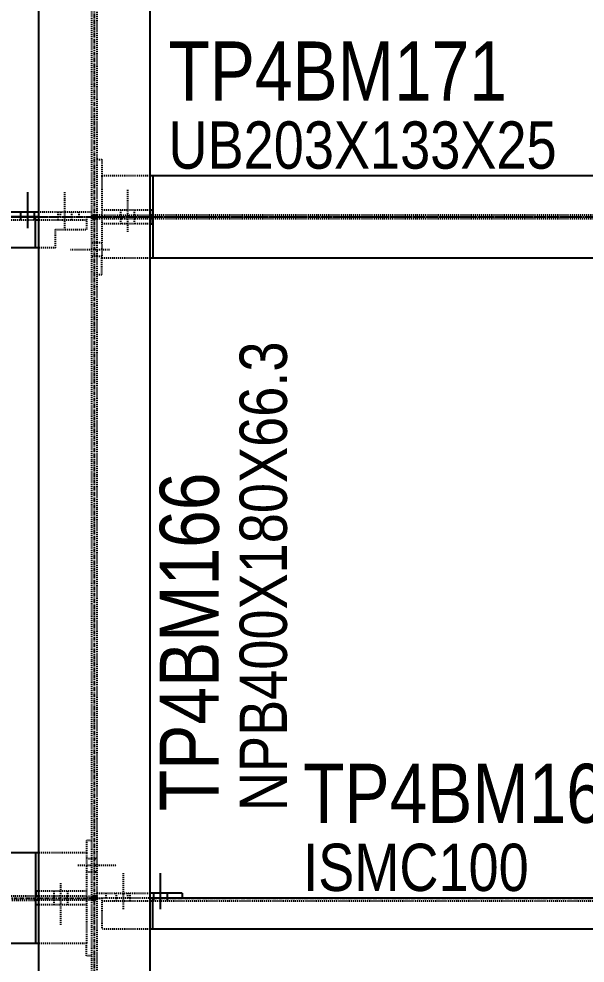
# Model space of a CAD drawing. Header units: millimetres. Extents: x 2102 to 21371, y 12217 to 26594.
# Drawn here: x 15110 to 16025, y 20116 to 21641 of the extents above; entities that cross this region are included whole.
import ezdxf

# ---------------------------------------------------------------- set-up
doc = ezdxf.new("R2010")
doc.units = ezdxf.units.MM
for name, pattern in [('CENTER', [12.7, 7.9375, -1.5875, 1.5875, -1.5875]), ('DXK_LINE_DOT2', [3.9198, 1.9599, -1.9599]), ('DXK_LINE_DOT5', [7.8785, 2.979, -0.9799, 0.9799, -0.9799, 0.9799, -0.9799])]:
    doc.linetypes.add(name, pattern=pattern)
for name, color, linetype in [('1', 7, 'Continuous'), ('2', 7, 'Continuous'), ('4', 7, 'Continuous'), ('8', 7, 'Continuous')]:
    doc.layers.add(name, color=color, linetype=linetype)
doc.styles.add('Arial Narrow', font='ARIALN.TTF', dxfattribs={"height": 0.2})

# ---------------------------------------------------------------- blocks, each defined once
blk = doc.blocks.new('GridLine-116860372-116906 - 114867')
at = {"layer": '2', "color": 7, "linetype": 'DXK_LINE_DOT5'}
blk.add_line((2535.4, 21320.8), (24512.1, 21320.8), dxfattribs=at)
blk = doc.blocks.new('Part-116860372-114970 - 114867')
at = {"layer": '4', "linetype": 'Continuous'}
blk.add_hatch(color=4, dxfattribs=at).paths.add_polyline_path([(17825.6, 19940.8, -1), (17825.6, 19950.8, -1)])
at = {"layer": '1', "color": 6, "linetype": 'DXK_LINE_DOT2'}
for p, q in [((17810.2, 20037.3), (17713.1, 20037.3)), ((17810.2, 20037.3), (17810.2, 19854.3)), ((17706.8, 19949.8), (13838.1, 19949.8)), ((13838.1, 19941.9), (17706.8, 19941.9)), ((17810.2, 19949.8), (17713.1, 19949.8)), ((17810.2, 19941.9), (17713.1, 19941.9)), ((17810.2, 19854.3), (17706.8, 19854.3))]:
    blk.add_line(p, q, dxfattribs=at)
at = {"layer": '2', "color": 2, "linetype": 'Continuous'}
for p, q in [((17713.1, 20037.3), (17356.8, 20037.3)), ((17706.8, 20037.3), (17706.8, 19854.3)), ((17713.1, 19949.8), (17706.8, 19949.8)), ((17713.1, 19941.9), (17706.8, 19941.9)), ((17713.1, 19854.3), (17356.8, 19854.3))]:
    blk.add_line(p, q, dxfattribs=at)
at = {"layer": '4', "color": 4, "linetype": 'CENTER'}
blk.add_line((13700.6, 19945.8), (17825.6, 19945.8), dxfattribs=at)
at = {"layer": '4', "color": 4, "linetype": 'Continuous'}
blk.add_circle((17825.6, 19945.8), 5, dxfattribs=at)
blk = doc.blocks.new('Part-116860372-115044 - 114867')
at = {"layer": '4', "linetype": 'Continuous'}
for points in [[(17825.6, 19940.8, -1), (17825.6, 19950.8, -1)], [(19200.6, 19940.8, -1), (19200.6, 19950.8, -1)]]:
    blk.add_hatch(color=4, dxfattribs=at).paths.add_polyline_path(points)
at = {"layer": '1', "color": 6, "linetype": 'DXK_LINE_DOT2'}
for p, q in [((17840.9, 19945.8), (17840.9, 19883.3)), ((17944.3, 19945.8), (17840.9, 19945.8)), ((17938.1, 19939.6), (17840.9, 19939.6)), ((19111.1, 19939.6), (17944.3, 19939.6)), ((19111.1, 19945.8), (19187, 19945.8)), ((19187, 19939.6), (19117.3, 19939.6)), ((19187, 19945.8), (19187, 19883.3)), ((17938.1, 19883.3), (17840.9, 19883.3)), ((19187, 19883.3), (19117.3, 19883.3))]:
    blk.add_line(p, q, dxfattribs=at)
at = {"layer": '2', "color": 2, "linetype": 'Continuous'}
for p, q in [((17944.3, 19939.6), (17938.1, 19939.6)), ((19111.1, 19945.8), (17944.3, 19945.8)), ((17944.3, 19883.3), (17944.3, 19945.8)), ((19111.1, 19945.8), (19111.1, 19883.3)), ((19117.3, 19939.6), (19111.1, 19939.6)), ((19117.3, 19883.3), (17938.1, 19883.3))]:
    blk.add_line(p, q, dxfattribs=at)
at = {"layer": '4', "color": 4, "linetype": 'CENTER'}
for p, q in [((17825.6, 19945.8), (17840.9, 19945.8)), ((17944.3, 19945.8), (19111.1, 19945.8)), ((19187, 19945.8), (19200.6, 19945.8))]:
    blk.add_line(p, q, dxfattribs=at)
at = {"layer": '4', "color": 4, "linetype": 'Continuous'}
for centre in [(17825.6, 19945.8), (19200.6, 19945.8)]:
    blk.add_circle(centre, 5, dxfattribs=at)
blk = doc.blocks.new('Part-116860372-114969 - 114867')
at = {"layer": '1', "color": 6, "linetype": 'DXK_LINE_DOT2'}
for p, q in [((17830.9, 24933.3), (17830.9, 19233.3)), ((17820.2, 23975.8), (17820.2, 19233.3))]:
    blk.add_line(p, q, dxfattribs=at)
at = {"layer": '2', "color": 2, "linetype": 'Continuous'}
for p, q in [((17713.1, 24939.6), (17713.1, 19227.1)), ((17938.1, 24939.6), (17938.1, 19227.1))]:
    blk.add_line(p, q, dxfattribs=at)
at = {"layer": '4', "color": 4, "linetype": 'CENTER'}
blk.add_line((17825.6, 25070.8), (17825.6, 19070.8), dxfattribs=at)
blk = doc.blocks.new('Part-116860372-114973 - 114867')
at = {"layer": '4', "linetype": 'Continuous'}
for points in [[(17825.6, 21315.8, -1), (17825.6, 21325.8, -1)], [(20200.6, 21315.8, -1), (20200.6, 21325.8, -1)]]:
    blk.add_hatch(color=4, dxfattribs=at).paths.add_polyline_path(points)
at = {"layer": '1', "color": 6, "linetype": 'DXK_LINE_DOT2'}
for p, q in [((17840.9, 21404.1), (17840.9, 21237.6)), ((17938.1, 21404.1), (17840.9, 21404.1)), ((17840.9, 21324.4), (17938.1, 21324.4)), ((17938.1, 21317.3), (17840.9, 21317.3)), ((19851.4, 21324.4), (17944.3, 21324.4)), ((19851.4, 21317.3), (17944.3, 21317.3)), ((17938.1, 21237.6), (17840.9, 21237.6))]:
    blk.add_line(p, q, dxfattribs=at)
at = {"layer": '2', "color": 2, "linetype": 'Continuous'}
for p, q in [((19851.4, 21404.1), (17938.1, 21404.1)), ((17944.3, 21404.1), (17944.3, 21237.6)), ((19851.4, 21237.6), (19851.4, 21404.1)), ((17944.3, 21324.4), (17938.1, 21324.4)), ((17944.3, 21317.3), (17938.1, 21317.3)), ((19851.4, 21237.6), (17938.1, 21237.6))]:
    blk.add_line(p, q, dxfattribs=at)
at = {"layer": '4', "color": 4, "linetype": 'CENTER'}
blk.add_line((17825.6, 21320.8), (20200.6, 21320.8), dxfattribs=at)
at = {"layer": '4', "color": 4, "linetype": 'Continuous'}
for centre in [(17825.6, 21320.8), (20200.6, 21320.8)]:
    blk.add_circle(centre, 5, dxfattribs=at)
blk = doc.blocks.new('Bolt-116860372-115748 - 114867')
at = {"layer": '1', "color": 1, "linetype": 'DXK_LINE_DOT2'}
for p, q in [((17766.5, 21298.3), (17766.5, 21370.8)), ((17752.7, 21320.8), (17752.7, 21330.8)), ((17780.2, 21320.8), (17780.2, 21330.8)), ((17752.7, 21314.6), (17752.7, 21320.8)), ((17780.2, 21314.6), (17780.2, 21320.8))]:
    blk.add_line(p, q, dxfattribs=at)
at = {"layer": '2', "color": 1, "linetype": 'Continuous'}
for p, q in [((17691.5, 21298.3), (17691.5, 21370.8)), ((17677.7, 21320.8), (17677.7, 21330.8)), ((17705.2, 21320.8), (17705.2, 21330.8)), ((17677.7, 21314.6), (17677.7, 21320.8)), ((17705.2, 21314.6), (17705.2, 21320.8))]:
    blk.add_line(p, q, dxfattribs=at)
blk = doc.blocks.new('Part-116860372-115051 - 114867')
at = {"layer": '4', "linetype": 'Continuous'}
for points in [[(17075.6, 21315.8, -1), (17075.6, 21325.8, -1)], [(17825.6, 21315.8, -1), (17825.6, 21325.8, -1)]]:
    blk.add_hatch(color=4, dxfattribs=at).paths.add_polyline_path(points)
at = {"layer": '1', "color": 6, "linetype": 'DXK_LINE_DOT2'}
for p, q in [((17200.6, 21320.8), (17089.5, 21320.8)), ((17089.5, 21320.8), (17089.5, 21258.3)), ((17706.8, 21314.6), (17089.5, 21314.6)), ((17173.3, 21320.8), (17173.3, 21258.3)), ((17706.8, 21320.8), (17810.2, 21320.8)), ((17810.2, 21314.6), (17713.1, 21314.6)), ((17810.2, 21320.8), (17810.2, 21295.8)), ((17747.7, 21258.3), (17747.7, 21295.8)), ((17747.7, 21295.8), (17810.2, 21295.8)), ((17706.8, 21258.3), (17089.5, 21258.3)), ((17747.7, 21258.3), (17706.8, 21258.3))]:
    blk.add_line(p, q, dxfattribs=at)
at = {"layer": '2', "color": 2, "linetype": 'Continuous'}
for p, q in [((17706.8, 21320.8), (17200.6, 21320.8)), ((17706.8, 21258.3), (17706.8, 21320.8)), ((17713.1, 21314.6), (17706.8, 21314.6)), ((17713.1, 21258.3), (17200.6, 21258.3))]:
    blk.add_line(p, q, dxfattribs=at)
at = {"layer": '4', "color": 4, "linetype": 'CENTER'}
for p, q in [((17075.6, 21320.8), (17089.5, 21320.8)), ((17200.6, 21320.8), (17706.8, 21320.8)), ((17810.2, 21320.8), (17825.6, 21320.8))]:
    blk.add_line(p, q, dxfattribs=at)
at = {"layer": '4', "color": 4, "linetype": 'Continuous'}
for centre in [(17075.6, 21320.8), (17825.6, 21320.8)]:
    blk.add_circle(centre, 5, dxfattribs=at)
blk = doc.blocks.new('Bolt-116860372-115772 - 114867')
at = {"layer": '1', "color": 1, "linetype": 'DXK_LINE_DOT2'}
for p, q in [((17884.7, 19923.3), (17884.7, 19995.8)), ((17870.9, 19945.8), (17870.9, 19955.8)), ((17870.9, 19939.6), (17870.9, 19945.8)), ((17898.4, 19945.8), (17898.4, 19955.8)), ((17898.4, 19939.6), (17898.4, 19945.8))]:
    blk.add_line(p, q, dxfattribs=at)
at = {"layer": '2', "color": 1, "linetype": 'Continuous'}
for p, q in [((17959.7, 19923.3), (17959.7, 19995.8)), ((17945.9, 19945.8), (17945.9, 19955.8)), ((17945.9, 19939.6), (17945.9, 19945.8)), ((17973.4, 19945.8), (17973.4, 19955.8)), ((17973.4, 19939.6), (17973.4, 19945.8))]:
    blk.add_line(p, q, dxfattribs=at)
blk = doc.blocks.new('Bolt-116860372-115458 - 114867')
at = {"layer": '1', "color": 1, "linetype": 'DXK_LINE_DOT2'}
for p, q in [((17893.4, 21291), (17893.4, 21376)), ((17879.7, 21324.4), (17879.7, 21334.4)), ((17907.2, 21324.4), (17907.2, 21334.4)), ((17879.7, 21317.3), (17879.7, 21324.4)), ((17879.7, 21307.3), (17879.7, 21317.3)), ((17907.2, 21317.3), (17907.2, 21324.4)), ((17907.2, 21307.3), (17907.2, 21317.3))]:
    blk.add_line(p, q, dxfattribs=at)
blk = doc.blocks.new('Part-116860372-115456 - 114867')
at = {"layer": '1', "color": 6, "linetype": 'DXK_LINE_DOT2'}
for p, q in [((17830.9, 21436.9), (17840.9, 21436.9)), ((17840.9, 21436.9), (17840.9, 21404.1)), ((17938.1, 21334.4), (17840.9, 21334.4)), ((17840.9, 21324.4), (17830.9, 21324.4)), ((17943.4, 21324.4), (17938.1, 21324.4))]:
    blk.add_line(p, q, dxfattribs=at)
at = {"layer": '2', "color": 2, "linetype": 'Continuous'}
for q in [(17938.1, 21334.4), (17943.4, 21324.4)]:
    blk.add_line((17943.4, 21334.4), q, dxfattribs=at)
blk = doc.blocks.new('Part-116860372-115457 - 114867')
at = {"layer": '1', "color": 6, "linetype": 'DXK_LINE_DOT2'}
for p, q in [((17840.9, 21317.3), (17830.9, 21317.3)), ((17943.4, 21317.3), (17938.1, 21317.3)), ((17938.1, 21307.3), (17840.9, 21307.3)), ((17840.9, 21204.8), (17840.9, 21237.6)), ((17830.9, 21204.8), (17840.9, 21204.8))]:
    blk.add_line(p, q, dxfattribs=at)
at = {"layer": '2', "color": 2, "linetype": 'Continuous'}
for p, q in [((17943.4, 21307.3), (17943.4, 21317.3)), ((17938.1, 21307.3), (17943.4, 21307.3))]:
    blk.add_line(p, q, dxfattribs=at)
blk = doc.blocks.new('Bolt-116860372-115461 - 114867')
at = {"layer": '1', "color": 1, "linetype": 'DXK_LINE_DOT2'}
for p, q in [((17856.7, 21254.8), (17777.9, 21254.8)), ((17830.9, 21268.5), (17820.2, 21268.5)), ((17840.9, 21268.5), (17830.9, 21268.5)), ((17830.9, 21241), (17820.2, 21241)), ((17840.9, 21241), (17830.9, 21241))]:
    blk.add_line(p, q, dxfattribs=at)
blk = doc.blocks.new('Part-116860372-115523 - 114867')
at = {"layer": '1', "color": 6, "linetype": 'DXK_LINE_DOT2'}
for p, q in [((17713.1, 19941.9), (17707.7, 19941.9)), ((17820.2, 19941.9), (17810.2, 19941.9)), ((17810.2, 19931.9), (17713.1, 19931.9)), ((17810.2, 19829.4), (17810.2, 19854.3)), ((17820.2, 19829.4), (17810.2, 19829.4))]:
    blk.add_line(p, q, dxfattribs=at)
at = {"layer": '2', "color": 2, "linetype": 'Continuous'}
for p, q in [((17707.7, 19931.9), (17707.7, 19941.9)), ((17713.1, 19931.9), (17707.7, 19931.9))]:
    blk.add_line(p, q, dxfattribs=at)
blk = doc.blocks.new('Part-116860372-115524 - 114867')
at = {"layer": '1', "color": 6, "linetype": 'DXK_LINE_DOT2'}
for p, q in [((17820.2, 20062.3), (17810.2, 20062.3)), ((17810.2, 20062.3), (17810.2, 20037.3)), ((17810.2, 19959.8), (17713.1, 19959.8)), ((17707.7, 19949.8), (17713.1, 19949.8)), ((17810.2, 19949.8), (17820.2, 19949.8))]:
    blk.add_line(p, q, dxfattribs=at)
at = {"layer": '2', "color": 2, "linetype": 'Continuous'}
for p, q in [((17707.7, 19959.8), (17707.7, 19949.8)), ((17713.1, 19959.8), (17707.7, 19959.8))]:
    blk.add_line(p, q, dxfattribs=at)
blk = doc.blocks.new('Bolt-116860372-115525 - 114867')
at = {"layer": '1', "color": 1, "linetype": 'DXK_LINE_DOT2'}
for p, q in [((17743.9, 19959.8), (17743.9, 19949.8)), ((17757.7, 19976), (17757.7, 19891)), ((17771.4, 19959.8), (17771.4, 19949.8)), ((17743.9, 19949.8), (17743.9, 19941.9)), ((17743.9, 19941.9), (17743.9, 19931.9)), ((17771.4, 19949.8), (17771.4, 19941.9)), ((17771.4, 19941.9), (17771.4, 19931.9))]:
    blk.add_line(p, q, dxfattribs=at)
blk = doc.blocks.new('Bolt-116860372-115530 - 114867')
at = {"layer": '1', "color": 1, "linetype": 'DXK_LINE_DOT2'}
for p, q in [((17810.2, 20026), (17820.2, 20026)), ((17820.2, 20026), (17830.9, 20026)), ((17792.8, 20012.3), (17871.5, 20012.3)), ((17810.2, 19998.5), (17820.2, 19998.5)), ((17820.2, 19998.5), (17830.9, 19998.5))]:
    blk.add_line(p, q, dxfattribs=at)
blk = doc.blocks.new('Part-116860372-115747 - 114867')
at = {"layer": '1', "color": 6, "linetype": 'DXK_LINE_DOT2'}
for p, q in [((17820.2, 21330.8), (17713.1, 21330.8)), ((17757.7, 21320.8), (17757.7, 21330.8)), ((17795.2, 21320.8), (17795.2, 21330.8))]:
    blk.add_line(p, q, dxfattribs=at)
at = {"layer": '2', "color": 2, "linetype": 'Continuous'}
for p, q in [((17713.1, 21330.8), (17647.7, 21330.8)), ((17647.7, 21330.8), (17647.7, 21320.8)), ((17713.1, 21320.8), (17706.8, 21320.8))]:
    blk.add_line(p, q, dxfattribs=at)
blk = doc.blocks.new('Part-116860372-115769 - 114867')
at = {"layer": '1', "color": 6, "linetype": 'DXK_LINE_DOT2'}
for p, q in [((17830.9, 19945.8), (17830.9, 19955.8)), ((17830.9, 19955.8), (17938.1, 19955.8)), ((17849.7, 19945.8), (17849.7, 19955.8)), ((17893.4, 19945.8), (17893.4, 19955.8))]:
    blk.add_line(p, q, dxfattribs=at)
at = {"layer": '2', "color": 2, "linetype": 'Continuous'}
for p, q in [((18003.4, 19955.8), (17938.1, 19955.8)), ((17944.3, 19945.8), (17938.1, 19945.8)), ((18003.4, 19955.8), (18003.4, 19945.8))]:
    blk.add_line(p, q, dxfattribs=at)
blk = doc.blocks.new('Mark-116860372-129461 - 114867')
at = {"color": 0}
for points in [[(18214.8, 21071.5), (18114.8, 21071.5), (18114.8, 20121.3), (18214.8, 20121.3)], [(18077.3, 20806.4), (17952.3, 20806.4), (17952.3, 20121.3), (18077.3, 20121.3)]]:
    blk.add_wipeout(points, dxfattribs=at).dxf.layer = '8'
for points in [[(18214.8, 21071.5), (18114.8, 21071.5), (18114.8, 20121.3), (18214.8, 20121.3)], [(18077.3, 20806.4), (17952.3, 20806.4), (17952.3, 20121.3), (18077.3, 20121.3)]]:
    blk.add_wipeout(points, dxfattribs=at).dxf.layer = '8'
at = {"layer": '8', "color": 7, "style": 'Arial Narrow'}
for s, height, p in [('NPB400X180X66.3', 95.443, (18214.8, 20121.3)), ('TP4BM166', 119.3, (18077.3, 20121.3))]:
    blk.add_text(s, height=height, rotation=90.0002, dxfattribs=at).set_placement(p)
blk = doc.blocks.new('Mark-116860372-129542 - 114867')
at = {"color": 0}
for points in [[(18660.6, 21555.8), (18660.6, 21680.8), (17975.6, 21680.8), (17975.6, 21555.8)], [(18761.3, 21418.3), (18761.3, 21518.3), (17975.6, 21518.3), (17975.6, 21418.3)]]:
    blk.add_wipeout(points, dxfattribs=at).dxf.layer = '8'
for points in [[(18660.6, 21555.8), (18660.6, 21680.8), (17975.6, 21680.8), (17975.6, 21555.8)], [(18761.3, 21418.3), (18761.3, 21518.3), (17975.6, 21518.3), (17975.6, 21418.3)]]:
    blk.add_wipeout(points, dxfattribs=at).dxf.layer = '8'
at = {"layer": '8', "color": 7, "style": 'Arial Narrow'}
for s, height, p in [('TP4BM171', 119.3, (17975.6, 21555.8)), ('UB203X133X25', 95.443, (17975.6, 21418.3))]:
    blk.add_text(s, height=height, dxfattribs=at).set_placement(p)
blk = doc.blocks.new('Mark-116860372-129998 - 114867')
at = {"color": 0}
for points in [[(18932.7, 20097.6), (18932.7, 20222.6), (18247.6, 20222.6), (18247.6, 20097.6)], [(18704.4, 19960.1), (18704.4, 20060.1), (18247.6, 20060.1), (18247.6, 19960.1)]]:
    blk.add_wipeout(points, dxfattribs=at).dxf.layer = '8'
for points in [[(18932.7, 20097.6), (18932.7, 20222.6), (18247.6, 20222.6), (18247.6, 20097.6)], [(18704.4, 19960.1), (18704.4, 20060.1), (18247.6, 20060.1), (18247.6, 19960.1)]]:
    blk.add_wipeout(points, dxfattribs=at).dxf.layer = '8'
at = {"layer": '8', "color": 7, "style": 'Arial Narrow'}
for s, height, p in [('TP4BM168', 119.3, (18247.6, 20097.6)), ('ISMC100', 95.44, (18247.6, 19960.1))]:
    blk.add_text(s, height=height, dxfattribs=at).set_placement(p)

msp = doc.modelspace()

# ---------------------------------------------------------------- block references
at = {"xscale": 0.8, "yscale": 0.8, "zscale": 0.8}
for name in ['Part-116860372-114969 - 114867', 'GridLine-116860372-116906 - 114867', 'Part-116860372-115456 - 114867', 'Part-116860372-114973 - 114867', 'Bolt-116860372-115748 - 114867', 'Bolt-116860372-115458 - 114867', 'Part-116860372-115051 - 114867', 'Part-116860372-115747 - 114867', 'Part-116860372-115457 - 114867', 'Bolt-116860372-115461 - 114867', 'Mark-116860372-129461 - 114867', 'Part-116860372-115524 - 114867', 'Part-116860372-114970 - 114867', 'Bolt-116860372-115530 - 114867', 'Bolt-116860372-115772 - 114867', 'Bolt-116860372-115525 - 114867', 'Part-116860372-115044 - 114867', 'Part-116860372-115769 - 114867', 'Part-116860372-115523 - 114867']:
    msp.add_blockref(name, (971.5, 4264.2), dxfattribs=at)

# ---------------------------------------------------------------- next in the draw order: block references
for name in ['Mark-116860372-129542 - 114867', 'Mark-116860372-129998 - 114867']:
    msp.add_blockref(name, (971.5, 4264.2), dxfattribs=at)

doc.saveas('drawing.dxf')
